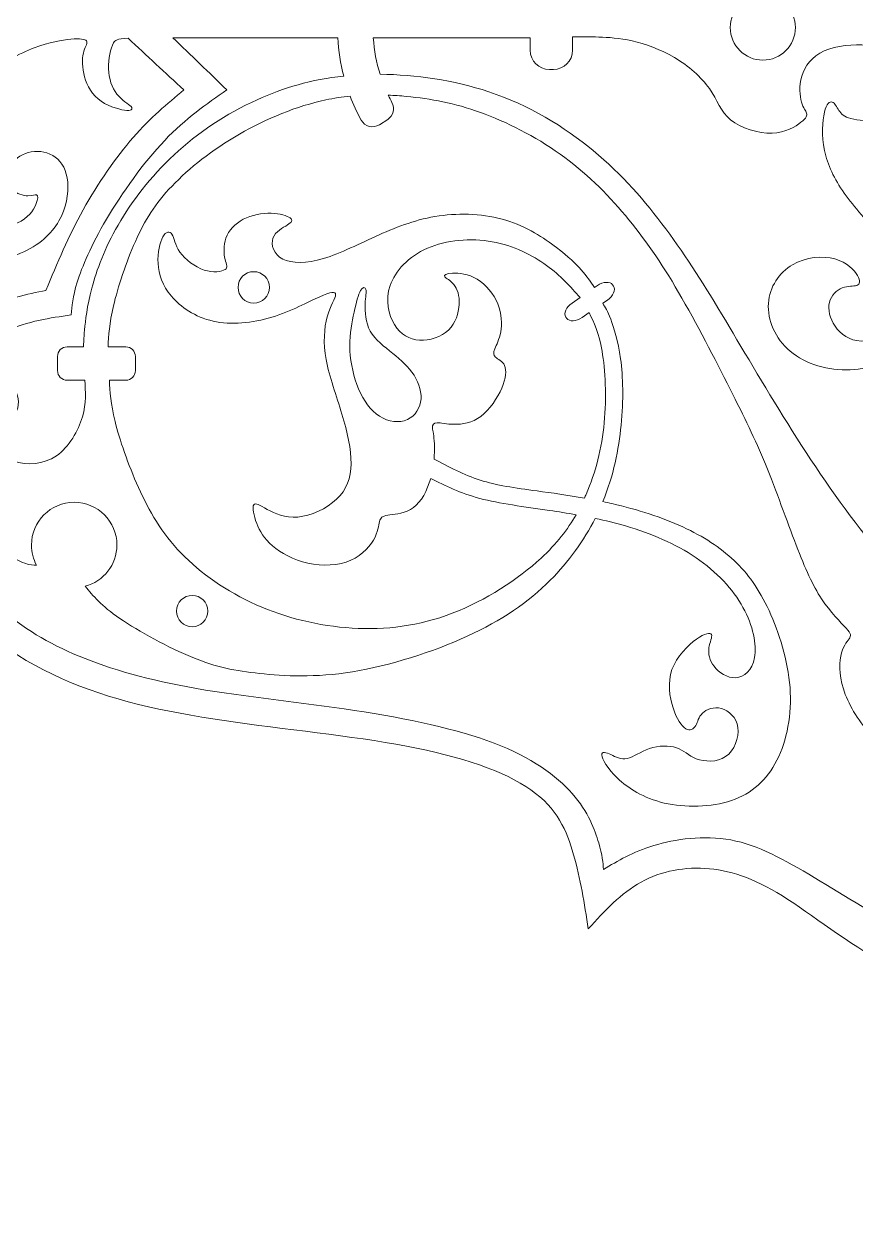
# Model space of a CAD drawing. Header units: millimetres. Extents: x -99 to 100, y 1 to 98.
# Drawn here: x -82.75 to -52.35, y 10.91 to 54.82 of the extents above; entities that cross this region are included whole.
import ezdxf

# ---------------------------------------------------------------- set-up
doc = ezdxf.new("R2010")
doc.units = ezdxf.units.MM
doc.header["$MEASUREMENT"] = 0
doc.layers.add('Layer 1', color=7, linetype='Continuous')

msp = doc.modelspace()

# ---------------------------------------------------------------- linework, layer by layer
at = {"layer": 'Layer 1', "lineweight": 20}
for centre in [(-74.358, 45.19), (-76.608, 33.354)]:
    msp.add_ellipse(centre, major_axis=(0, 0.574), ratio=1, dxfattribs=at)
for points, knots in [([(-54.562, 54.689), (-54.562, 55.346), (-55.095, 55.879), (-55.752, 55.879), (-55.752, 55.879), (-56.41, 55.879), (-56.942, 55.346), (-56.942, 54.689)], [0, 0, 0, 0, 0.333333, 0.333333, 0.333333, 0.333333, 1, 1, 1, 1]), ([(-54.562, 54.689), (-54.562, 54.032), (-55.095, 53.499), (-55.752, 53.499), (-55.752, 53.499), (-56.41, 53.499), (-56.942, 54.032), (-56.942, 54.689)], [0, 0, 0, 0, 0.333333, 0.333333, 0.333333, 0.333333, 1, 1, 1, 1]), ([(-78.95, 54.299), (-79.368, 54.277), (-79.429, 54.229), (-79.485, 54.127), (-79.485, 54.127), (-79.591, 53.933), (-79.678, 53.547), (-79.665, 53.186), (-79.665, 53.186), (-79.652, 52.825), (-79.539, 52.49), (-79.359, 52.259), (-79.359, 52.259), (-79.178, 52.027), (-78.931, 51.898), (-78.843, 51.8), (-78.843, 51.8), (-78.756, 51.702), (-78.828, 51.635), (-79.078, 51.668), (-79.078, 51.668), (-79.328, 51.702), (-79.756, 51.836), (-80.049, 52.083), (-80.049, 52.083), (-80.343, 52.331), (-80.503, 52.691), (-80.572, 53.016), (-80.572, 53.016), (-80.642, 53.341), (-80.621, 53.629), (-80.565, 53.828), (-80.565, 53.828), (-80.508, 54.026), (-80.415, 54.134), (-80.467, 54.201), (-80.467, 54.201), (-80.518, 54.268), (-80.714, 54.294), (-81.041, 54.266), (-81.041, 54.266), (-81.368, 54.237), (-81.827, 54.155), (-82.376, 53.949), (-82.376, 53.949), (-82.925, 53.743), (-83.564, 53.413), (-84.133, 52.861), (-84.133, 52.861), (-84.703, 52.31), (-85.202, 51.537), (-85.416, 50.782), (-85.416, 50.782), (-85.63, 50.027), (-85.558, 49.29), (-85.362, 48.734), (-85.362, 48.734), (-85.166, 48.177), (-84.847, 47.801), (-84.401, 47.608), (-84.401, 47.608), (-83.955, 47.414), (-83.383, 47.404), (-82.997, 47.554), (-82.997, 47.554), (-82.61, 47.703), (-82.409, 48.012), (-82.317, 48.224), (-82.317, 48.224), (-82.224, 48.435), (-82.239, 48.548), (-82.293, 48.574), (-82.293, 48.574), (-82.347, 48.6), (-82.44, 48.538), (-82.61, 48.538), (-82.61, 48.538), (-82.78, 48.538), (-83.028, 48.6), (-83.169, 48.796), (-83.169, 48.796), (-83.311, 48.991), (-83.347, 49.321), (-83.242, 49.584), (-83.242, 49.584), (-83.136, 49.847), (-82.889, 50.043), (-82.597, 50.122), (-82.597, 50.122), (-82.306, 50.202), (-81.971, 50.166), (-81.706, 50.012), (-81.706, 50.012), (-81.441, 49.857), (-81.245, 49.584), (-81.175, 49.19), (-81.175, 49.19), (-81.106, 48.796), (-81.162, 48.28), (-81.389, 47.798), (-81.389, 47.798), (-81.616, 47.317), (-82.013, 46.868), (-82.641, 46.549), (-82.641, 46.549), (-83.27, 46.229), (-84.131, 46.038), (-85.017, 45.997), (-85.017, 45.997), (-85.903, 45.956), (-86.815, 46.064), (-87.524, 46.301), (-87.524, 46.301), (-88.232, 46.538), (-88.738, 46.904), (-89.008, 47.149), (-89.008, 47.149), (-89.278, 47.394), (-89.315, 47.518), (-89.351, 47.641)], [0, 0, 0, 0, 0.032258, 0.032258, 0.032258, 0.032258, 0.064516, 0.064516, 0.064516, 0.064516, 0.096774, 0.096774, 0.096774, 0.096774, 0.129032, 0.129032, 0.129032, 0.129032, 0.16129, 0.16129, 0.16129, 0.16129, 0.193548, 0.193548, 0.193548, 0.193548, 0.225806, 0.225806, 0.225806, 0.225806, 0.258065, 0.258065, 0.258065, 0.258065, 0.290323, 0.290323, 0.290323, 0.290323, 0.322581, 0.322581, 0.322581, 0.322581, 0.354839, 0.354839, 0.354839, 0.354839, 0.387097, 0.387097, 0.387097, 0.387097, 0.419355, 0.419355, 0.419355, 0.419355, 0.451613, 0.451613, 0.451613, 0.451613, 0.483871, 0.483871, 0.483871, 0.483871, 0.516129, 0.516129, 0.516129, 0.516129, 0.548387, 0.548387, 0.548387, 0.548387, 0.580645, 0.580645, 0.580645, 0.580645, 0.612903, 0.612903, 0.612903, 0.612903, 0.645161, 0.645161, 0.645161, 0.645161, 0.677419, 0.677419, 0.677419, 0.677419, 0.709677, 0.709677, 0.709677, 0.709677, 0.741935, 0.741935, 0.741935, 0.741935, 0.774194, 0.774194, 0.774194, 0.774194, 0.806452, 0.806452, 0.806452, 0.806452, 0.83871, 0.83871, 0.83871, 0.83871, 0.870968, 0.870968, 0.870968, 0.870968, 0.903226, 0.903226, 0.903226, 0.903226, 0.935484, 0.935484, 0.935484, 0.935484, 1, 1, 1, 1]), ([(0.21, 11.534), (-0.278, 12.029), (-0.766, 12.523), (-1.906, 12.977), (-1.906, 12.977), (-3.047, 13.43), (-4.84, 13.843), (-7.056, 13.997), (-7.056, 13.997), (-9.272, 14.152), (-11.911, 14.049), (-14.941, 13.58), (-14.941, 13.58), (-17.971, 13.111), (-21.392, 12.276), (-24.897, 11.725), (-24.897, 11.725), (-28.401, 11.173), (-31.987, 10.905), (-34.806, 11.122), (-34.806, 11.122), (-37.625, 11.338), (-39.676, 12.039), (-40.974, 13.224), (-40.974, 13.224), (-42.273, 14.409), (-42.819, 16.079), (-43.025, 17.27), (-43.025, 17.27), (-43.232, 18.46), (-43.097, 19.171), (-42.963, 19.882), (-42.963, 19.882), (-44.077, 19.614), (-45.19, 19.346), (-46.545, 19.351), (-46.545, 19.351), (-47.9, 19.357), (-49.498, 19.635), (-50.956, 20.32), (-50.956, 20.32), (-52.414, 21.006), (-53.734, 22.098), (-54.836, 22.809), (-54.836, 22.809), (-55.939, 23.52), (-56.825, 23.85), (-57.707, 23.932), (-57.707, 23.932), (-58.588, 24.015), (-59.464, 23.85), (-60.201, 23.443), (-60.201, 23.443), (-60.938, 23.036), (-61.535, 22.387), (-62.133, 21.737), (-62.133, 21.737), (-62.277, 22.655), (-62.422, 23.572), (-62.669, 24.443), (-62.669, 24.443), (-62.916, 25.314), (-63.267, 26.138), (-64.231, 26.818), (-64.231, 26.818), (-65.194, 27.499), (-66.771, 28.034), (-68.781, 28.416), (-68.781, 28.416), (-70.791, 28.797), (-73.233, 29.024), (-75.439, 29.349), (-75.439, 29.349), (-77.644, 29.673), (-79.613, 30.096), (-81.385, 30.889), (-81.385, 30.889), (-83.158, 31.683), (-84.735, 32.847), (-85.812, 34.239), (-85.812, 34.239), (-86.889, 35.63), (-87.466, 37.248), (-87.59, 38.727), (-87.59, 38.727), (-87.713, 40.206), (-87.384, 41.546), (-86.719, 42.51), (-86.719, 42.51), (-86.054, 43.473), (-85.054, 44.061), (-84.204, 44.427), (-84.204, 44.427), (-83.354, 44.792), (-82.653, 44.937), (-81.952, 45.081), (-81.952, 45.081), (-81.54, 46.07), (-81.128, 47.06), (-80.592, 48.029), (-80.592, 48.029), (-80.056, 48.997), (-79.396, 49.946), (-78.762, 50.672), (-78.762, 50.672), (-78.129, 51.399), (-77.52, 51.904), (-76.912, 52.409), (-76.912, 52.409), (-77.592, 53.039), (-78.271, 53.669), (-78.95, 54.299)], [0, 0, 0, 0, 0.034483, 0.034483, 0.034483, 0.034483, 0.068966, 0.068966, 0.068966, 0.068966, 0.103448, 0.103448, 0.103448, 0.103448, 0.137931, 0.137931, 0.137931, 0.137931, 0.172414, 0.172414, 0.172414, 0.172414, 0.206897, 0.206897, 0.206897, 0.206897, 0.241379, 0.241379, 0.241379, 0.241379, 0.275862, 0.275862, 0.275862, 0.275862, 0.310345, 0.310345, 0.310345, 0.310345, 0.344828, 0.344828, 0.344828, 0.344828, 0.37931, 0.37931, 0.37931, 0.37931, 0.413793, 0.413793, 0.413793, 0.413793, 0.448276, 0.448276, 0.448276, 0.448276, 0.482759, 0.482759, 0.482759, 0.482759, 0.517241, 0.517241, 0.517241, 0.517241, 0.551724, 0.551724, 0.551724, 0.551724, 0.586207, 0.586207, 0.586207, 0.586207, 0.62069, 0.62069, 0.62069, 0.62069, 0.655172, 0.655172, 0.655172, 0.655172, 0.689655, 0.689655, 0.689655, 0.689655, 0.724138, 0.724138, 0.724138, 0.724138, 0.758621, 0.758621, 0.758621, 0.758621, 0.793103, 0.793103, 0.793103, 0.793103, 0.827586, 0.827586, 0.827586, 0.827586, 0.862069, 0.862069, 0.862069, 0.862069, 0.896552, 0.896552, 0.896552, 0.896552, 0.931034, 0.931034, 0.931034, 0.931034, 1, 1, 1, 1]), ([(-77.314, 54.32), (-76.655, 53.683), (-75.995, 53.046), (-75.336, 52.409), (-75.336, 52.409), (-76.088, 51.894), (-76.84, 51.378), (-77.613, 50.564), (-77.613, 50.564), (-78.386, 49.75), (-79.18, 48.637), (-79.741, 47.683), (-79.741, 47.683), (-80.303, 46.73), (-80.633, 45.936), (-80.808, 45.38), (-80.808, 45.38), (-80.983, 44.823), (-81.004, 44.504), (-81.025, 44.184), (-81.025, 44.184), (-81.808, 44.071), (-82.591, 43.958), (-83.441, 43.592), (-83.441, 43.592), (-84.292, 43.226), (-85.209, 42.608), (-85.781, 41.881), (-85.781, 41.881), (-86.353, 41.154), (-86.58, 40.32), (-86.6, 39.377), (-86.6, 39.377), (-86.621, 38.434), (-86.435, 37.382), (-85.915, 36.346), (-85.915, 36.346), (-85.395, 35.311), (-84.539, 34.29), (-83.663, 33.507), (-83.663, 33.507), (-82.787, 32.724), (-81.89, 32.178), (-80.741, 31.704), (-80.741, 31.704), (-79.592, 31.229), (-78.19, 30.827), (-76.449, 30.523), (-76.449, 30.523), (-74.707, 30.219), (-72.625, 30.013), (-70.682, 29.72), (-70.682, 29.72), (-68.74, 29.426), (-66.936, 29.044), (-65.576, 28.524), (-65.576, 28.524), (-64.215, 28.004), (-63.298, 27.344), (-62.716, 26.679), (-62.716, 26.679), (-62.133, 26.015), (-61.886, 25.344), (-61.752, 24.881), (-61.752, 24.881), (-61.618, 24.417), (-61.597, 24.159), (-61.577, 23.902), (-61.577, 23.902), (-61.051, 24.221), (-60.525, 24.541), (-59.742, 24.778), (-59.742, 24.778), (-58.959, 25.015), (-57.918, 25.169), (-56.923, 24.984), (-56.923, 24.984), (-55.929, 24.798), (-54.981, 24.273), (-53.873, 23.608), (-53.873, 23.608), (-52.765, 22.943), (-51.497, 22.139), (-50.327, 21.578), (-50.327, 21.578), (-49.158, 21.016), (-48.086, 20.696), (-47.055, 20.583), (-47.055, 20.583), (-46.025, 20.47), (-45.035, 20.562), (-44.159, 20.774), (-44.159, 20.774), (-43.283, 20.985), (-42.52, 21.315), (-41.758, 21.645), (-41.758, 21.645), (-41.84, 20.614), (-41.923, 19.583), (-41.856, 18.527), (-41.856, 18.527), (-41.789, 17.471), (-41.572, 16.388), (-41.057, 15.487), (-41.057, 15.487), (-40.542, 14.585), (-39.727, 13.863), (-38.655, 13.317), (-38.655, 13.317), (-37.584, 12.771), (-36.254, 12.4), (-34.404, 12.276), (-34.404, 12.276), (-32.554, 12.152), (-30.184, 12.276), (-27.7, 12.56), (-27.7, 12.56), (-25.216, 12.843), (-22.619, 13.286), (-20.192, 13.734), (-20.192, 13.734), (-17.765, 14.183), (-15.507, 14.636), (-13.384, 14.909), (-13.384, 14.909), (-11.261, 15.182), (-9.272, 15.275), (-7.433, 15.167), (-7.433, 15.167), (-5.593, 15.059), (-3.903, 14.75), (-2.654, 14.379), (-2.654, 14.379), (-1.405, 14.008), (-0.597, 13.575), (0.21, 13.142)], [0, 0, 0, 0, 0.028571, 0.028571, 0.028571, 0.028571, 0.057143, 0.057143, 0.057143, 0.057143, 0.085714, 0.085714, 0.085714, 0.085714, 0.114286, 0.114286, 0.114286, 0.114286, 0.142857, 0.142857, 0.142857, 0.142857, 0.171429, 0.171429, 0.171429, 0.171429, 0.2, 0.2, 0.2, 0.2, 0.228571, 0.228571, 0.228571, 0.228571, 0.257143, 0.257143, 0.257143, 0.257143, 0.285714, 0.285714, 0.285714, 0.285714, 0.314286, 0.314286, 0.314286, 0.314286, 0.342857, 0.342857, 0.342857, 0.342857, 0.371429, 0.371429, 0.371429, 0.371429, 0.4, 0.4, 0.4, 0.4, 0.428571, 0.428571, 0.428571, 0.428571, 0.457143, 0.457143, 0.457143, 0.457143, 0.485714, 0.485714, 0.485714, 0.485714, 0.514286, 0.514286, 0.514286, 0.514286, 0.542857, 0.542857, 0.542857, 0.542857, 0.571429, 0.571429, 0.571429, 0.571429, 0.6, 0.6, 0.6, 0.6, 0.628571, 0.628571, 0.628571, 0.628571, 0.657143, 0.657143, 0.657143, 0.657143, 0.685714, 0.685714, 0.685714, 0.685714, 0.714286, 0.714286, 0.714286, 0.714286, 0.742857, 0.742857, 0.742857, 0.742857, 0.771429, 0.771429, 0.771429, 0.771429, 0.8, 0.8, 0.8, 0.8, 0.828571, 0.828571, 0.828571, 0.828571, 0.857143, 0.857143, 0.857143, 0.857143, 0.885714, 0.885714, 0.885714, 0.885714, 0.914286, 0.914286, 0.914286, 0.914286, 0.942857, 0.942857, 0.942857, 0.942857, 1, 1, 1, 1]), ([(-71.286, 54.32), (-73.508, 54.32), (-75.423, 54.32), (-76.714, 54.32), (-76.714, 54.32), (-76.931, 54.32), (-77.131, 54.32), (-77.314, 54.32)], [0, 0, 0, 0, 0.333333, 0.333333, 0.333333, 0.333333, 1, 1, 1, 1]), ([(-64.254, 54.32), (-64.254, 54.32), (-64.254, 53.859), (-64.254, 53.859), (-64.254, 53.859), (-64.254, 53.472), (-63.939, 53.157), (-63.553, 53.157), (-63.553, 53.157), (-63.553, 53.157), (-63.409, 53.157), (-63.409, 53.157), (-63.409, 53.157), (-63.023, 53.157), (-62.708, 53.472), (-62.708, 53.859), (-62.708, 53.859), (-62.708, 53.859), (-62.708, 54.351), (-62.708, 54.351)], [0, 0, 0, 0, 0.166667, 0.166667, 0.166667, 0.166667, 0.333333, 0.333333, 0.333333, 0.333333, 0.5, 0.5, 0.5, 0.5, 0.666667, 0.666667, 0.666667, 0.666667, 1, 1, 1, 1]), ([(-62.708, 54.351), (-62.402, 54.354), (-62.095, 54.356), (-61.746, 54.345), (-61.746, 54.345), (-61.397, 54.333), (-61.005, 54.307), (-60.531, 54.199), (-60.531, 54.199), (-60.057, 54.091), (-59.501, 53.9), (-58.985, 53.596), (-58.985, 53.596), (-58.47, 53.292), (-57.996, 52.875), (-57.705, 52.458), (-57.705, 52.458), (-57.414, 52.04), (-57.305, 51.623), (-56.932, 51.316), (-56.932, 51.316), (-56.558, 51.01), (-55.919, 50.814), (-55.419, 50.829), (-55.419, 50.829), (-54.92, 50.845), (-54.559, 51.071), (-54.36, 51.228), (-54.36, 51.228), (-54.162, 51.386), (-54.126, 51.473), (-54.154, 51.561), (-54.154, 51.561), (-54.183, 51.648), (-54.275, 51.736), (-54.34, 51.963), (-54.34, 51.963), (-54.404, 52.189), (-54.44, 52.555), (-54.33, 52.916), (-54.33, 52.916), (-54.219, 53.277), (-53.961, 53.632), (-53.513, 53.836), (-53.513, 53.836), (-53.064, 54.04), (-52.425, 54.091), (-51.951, 54.04), (-51.951, 54.04), (-51.477, 53.988), (-51.168, 53.833), (-50.975, 53.516), (-50.975, 53.516), (-50.782, 53.2), (-50.704, 52.72), (-50.807, 52.308), (-50.807, 52.308), (-50.91, 51.896), (-51.194, 51.55), (-51.536, 51.398), (-51.536, 51.398), (-51.879, 51.246), (-52.281, 51.288), (-52.534, 51.36), (-52.534, 51.36), (-52.786, 51.432), (-52.889, 51.535), (-52.974, 51.661), (-52.974, 51.661), (-53.059, 51.788), (-53.126, 51.937), (-53.219, 51.968), (-53.219, 51.968), (-53.312, 51.999), (-53.43, 51.911), (-53.505, 51.594), (-53.505, 51.594), (-53.58, 51.277), (-53.611, 50.731), (-53.502, 50.2), (-53.502, 50.2), (-53.394, 49.67), (-53.147, 49.154), (-52.778, 48.636), (-52.778, 48.636), (-52.41, 48.119), (-51.92, 47.598), (-51.506, 47.029), (-51.506, 47.029), (-51.091, 46.459), (-50.751, 45.841), (-50.619, 45.271), (-50.619, 45.271), (-50.488, 44.702), (-50.565, 44.181), (-50.874, 43.81), (-50.874, 43.81), (-51.183, 43.439), (-51.725, 43.218), (-52.157, 43.228), (-52.157, 43.228), (-52.59, 43.238), (-52.915, 43.481), (-53.113, 43.767), (-53.113, 43.767), (-53.312, 44.053), (-53.384, 44.382), (-53.32, 44.643), (-53.32, 44.643), (-53.255, 44.903), (-53.054, 45.094), (-52.85, 45.173), (-52.85, 45.173), (-52.647, 45.253), (-52.441, 45.222), (-52.322, 45.264), (-52.322, 45.264), (-52.204, 45.305), (-52.173, 45.418), (-52.291, 45.619), (-52.291, 45.619), (-52.41, 45.82), (-52.678, 46.109), (-53.121, 46.23), (-53.121, 46.23), (-53.564, 46.351), (-54.183, 46.305), (-54.67, 46.019), (-54.67, 46.019), (-55.156, 45.733), (-55.512, 45.207), (-55.551, 44.604), (-55.551, 44.604), (-55.589, 44.001), (-55.311, 43.321), (-54.752, 42.855), (-54.752, 42.855), (-54.193, 42.388), (-53.353, 42.136), (-52.562, 42.172), (-52.562, 42.172), (-51.771, 42.208), (-51.029, 42.532), (-50.521, 43.025), (-50.521, 43.025), (-50.014, 43.517), (-49.741, 44.176), (-49.697, 45.003), (-49.697, 45.003), (-49.653, 45.83), (-49.838, 46.825), (-49.962, 47.802), (-49.962, 47.802), (-50.086, 48.778), (-50.148, 49.737), (-50.091, 50.54), (-50.091, 50.54), (-50.034, 51.344), (-49.859, 51.994), (-49.637, 52.494), (-49.637, 52.494), (-49.416, 52.993), (-49.148, 53.344), (-48.849, 53.599), (-48.849, 53.599), (-48.55, 53.854), (-48.22, 54.014), (-47.891, 54.125), (-47.891, 54.125), (-47.561, 54.235), (-47.231, 54.297), (-46.958, 54.34), (-46.958, 54.34), (-46.685, 54.383), (-46.468, 54.407), (-46.196, 54.417), (-46.196, 54.417), (-45.924, 54.427), (-45.597, 54.424), (-45.27, 54.42)], [0, 0, 0, 0, 0.021739, 0.021739, 0.021739, 0.021739, 0.043478, 0.043478, 0.043478, 0.043478, 0.065217, 0.065217, 0.065217, 0.065217, 0.086957, 0.086957, 0.086957, 0.086957, 0.108696, 0.108696, 0.108696, 0.108696, 0.130435, 0.130435, 0.130435, 0.130435, 0.152174, 0.152174, 0.152174, 0.152174, 0.173913, 0.173913, 0.173913, 0.173913, 0.195652, 0.195652, 0.195652, 0.195652, 0.217391, 0.217391, 0.217391, 0.217391, 0.23913, 0.23913, 0.23913, 0.23913, 0.26087, 0.26087, 0.26087, 0.26087, 0.282609, 0.282609, 0.282609, 0.282609, 0.304348, 0.304348, 0.304348, 0.304348, 0.326087, 0.326087, 0.326087, 0.326087, 0.347826, 0.347826, 0.347826, 0.347826, 0.369565, 0.369565, 0.369565, 0.369565, 0.391304, 0.391304, 0.391304, 0.391304, 0.413043, 0.413043, 0.413043, 0.413043, 0.434783, 0.434783, 0.434783, 0.434783, 0.456522, 0.456522, 0.456522, 0.456522, 0.478261, 0.478261, 0.478261, 0.478261, 0.5, 0.5, 0.5, 0.5, 0.521739, 0.521739, 0.521739, 0.521739, 0.543478, 0.543478, 0.543478, 0.543478, 0.565217, 0.565217, 0.565217, 0.565217, 0.586957, 0.586957, 0.586957, 0.586957, 0.608696, 0.608696, 0.608696, 0.608696, 0.630435, 0.630435, 0.630435, 0.630435, 0.652174, 0.652174, 0.652174, 0.652174, 0.673913, 0.673913, 0.673913, 0.673913, 0.695652, 0.695652, 0.695652, 0.695652, 0.717391, 0.717391, 0.717391, 0.717391, 0.73913, 0.73913, 0.73913, 0.73913, 0.76087, 0.76087, 0.76087, 0.76087, 0.782609, 0.782609, 0.782609, 0.782609, 0.804348, 0.804348, 0.804348, 0.804348, 0.826087, 0.826087, 0.826087, 0.826087, 0.847826, 0.847826, 0.847826, 0.847826, 0.869565, 0.869565, 0.869565, 0.869565, 0.891304, 0.891304, 0.891304, 0.891304, 0.913043, 0.913043, 0.913043, 0.913043, 0.934783, 0.934783, 0.934783, 0.934783, 0.956522, 0.956522, 0.956522, 0.956522, 1, 1, 1, 1]), ([(-71.071, 52.919), (-72.246, 52.793), (-73.276, 52.487), (-74.234, 52.053), (-74.234, 52.053), (-75.37, 51.537), (-76.406, 50.842), (-77.269, 50.038), (-77.269, 50.038), (-78.132, 49.234), (-78.823, 48.322), (-79.315, 47.469), (-79.315, 47.469), (-79.807, 46.616), (-80.101, 45.823), (-80.276, 45.16), (-80.276, 45.16), (-80.451, 44.498), (-80.508, 43.967), (-80.539, 43.632), (-80.539, 43.632), (-80.57, 43.296), (-80.575, 43.156), (-80.58, 43.016)], [0, 0, 0, 0, 0.142857, 0.142857, 0.142857, 0.142857, 0.285714, 0.285714, 0.285714, 0.285714, 0.428571, 0.428571, 0.428571, 0.428571, 0.571429, 0.571429, 0.571429, 0.571429, 0.714286, 0.714286, 0.714286, 0.714286, 1, 1, 1, 1]), ([(-26.291, 32.876), (-27.047, 32.124), (-27.803, 31.373), (-28.748, 30.708), (-28.748, 30.708), (-29.692, 30.044), (-30.826, 29.466), (-32.019, 29.067), (-32.019, 29.067), (-33.212, 28.668), (-34.464, 28.446), (-35.995, 28.433), (-35.995, 28.433), (-37.525, 28.42), (-39.334, 28.616), (-40.888, 28.931), (-40.888, 28.931), (-42.441, 29.245), (-43.74, 29.678), (-45.021, 30.332), (-45.021, 30.332), (-46.301, 30.987), (-47.564, 31.863), (-48.697, 32.79), (-48.697, 32.79), (-49.831, 33.718), (-50.836, 34.697), (-51.825, 35.9), (-51.825, 35.9), (-52.815, 37.103), (-53.789, 38.531), (-54.68, 39.943), (-54.68, 39.943), (-55.572, 41.355), (-56.381, 42.751), (-57.123, 43.988), (-57.123, 43.988), (-57.865, 45.225), (-58.54, 46.302), (-59.297, 47.325), (-59.297, 47.325), (-60.055, 48.348), (-60.895, 49.316), (-61.954, 50.192), (-61.954, 50.192), (-63.013, 51.068), (-64.291, 51.852), (-65.772, 52.344), (-65.772, 52.344), (-67.036, 52.763), (-68.447, 52.972), (-69.742, 52.982)], [0, 0, 0, 0, 0.071429, 0.071429, 0.071429, 0.071429, 0.142857, 0.142857, 0.142857, 0.142857, 0.214286, 0.214286, 0.214286, 0.214286, 0.285714, 0.285714, 0.285714, 0.285714, 0.357143, 0.357143, 0.357143, 0.357143, 0.428571, 0.428571, 0.428571, 0.428571, 0.5, 0.5, 0.5, 0.5, 0.571429, 0.571429, 0.571429, 0.571429, 0.642857, 0.642857, 0.642857, 0.642857, 0.714286, 0.714286, 0.714286, 0.714286, 0.785714, 0.785714, 0.785714, 0.785714, 0.857143, 0.857143, 0.857143, 0.857143, 1, 1, 1, 1]), ([(-79.683, 43.016), (-79.663, 43.434), (-79.642, 43.853), (-79.482, 44.521), (-79.482, 44.521), (-79.323, 45.189), (-79.024, 46.106), (-78.683, 46.871), (-78.683, 46.871), (-78.343, 47.636), (-77.962, 48.25), (-77.344, 48.896), (-77.344, 48.896), (-76.725, 49.543), (-75.87, 50.223), (-74.883, 50.793), (-74.883, 50.793), (-73.896, 51.362), (-72.778, 51.821), (-71.729, 52.045), (-71.729, 52.045), (-71.426, 52.11), (-71.129, 52.155), (-70.837, 52.184)], [0, 0, 0, 0, 0.142857, 0.142857, 0.142857, 0.142857, 0.285714, 0.285714, 0.285714, 0.285714, 0.428571, 0.428571, 0.428571, 0.428571, 0.571429, 0.571429, 0.571429, 0.571429, 0.714286, 0.714286, 0.714286, 0.714286, 1, 1, 1, 1]), ([(-69.443, 52.219), (-69.4, 52.128), (-69.354, 52.039), (-69.306, 51.95), (-69.306, 51.95), (-69.189, 51.735), (-69.257, 51.467), (-69.464, 51.334), (-69.464, 51.334), (-69.464, 51.334), (-69.768, 51.138), (-69.768, 51.138), (-69.768, 51.138), (-69.882, 51.065), (-70.006, 51.045), (-70.136, 51.078), (-70.136, 51.078), (-70.267, 51.111), (-70.367, 51.188), (-70.431, 51.306), (-70.431, 51.306), (-70.586, 51.588), (-70.722, 51.881), (-70.837, 52.185)], [0, 0, 0, 0, 0.142857, 0.142857, 0.142857, 0.142857, 0.285714, 0.285714, 0.285714, 0.285714, 0.428571, 0.428571, 0.428571, 0.428571, 0.571429, 0.571429, 0.571429, 0.571429, 0.714286, 0.714286, 0.714286, 0.714286, 1, 1, 1, 1]), ([(-69.443, 52.219), (-69.221, 52.21), (-69.002, 52.194), (-68.787, 52.174), (-68.787, 52.174), (-67.872, 52.089), (-67.022, 51.929), (-66.074, 51.586), (-66.074, 51.586), (-65.126, 51.244), (-64.079, 50.718), (-63.165, 50.066), (-63.165, 50.066), (-62.25, 49.414), (-61.467, 48.636), (-60.774, 47.812), (-60.774, 47.812), (-60.081, 46.987), (-59.478, 46.116), (-58.831, 45.006), (-58.831, 45.006), (-58.184, 43.895), (-57.494, 42.545), (-56.96, 41.489), (-56.96, 41.489), (-56.427, 40.432), (-56.051, 39.67), (-55.662, 38.722), (-55.662, 38.722), (-55.273, 37.773), (-54.871, 36.64), (-54.536, 35.769), (-54.536, 35.769), (-54.201, 34.898), (-53.933, 34.29), (-53.608, 33.8), (-53.608, 33.8), (-53.284, 33.311), (-52.902, 32.94), (-52.712, 32.726), (-52.712, 32.726), (-52.521, 32.512), (-52.521, 32.455), (-52.601, 32.339), (-52.601, 32.339), (-52.681, 32.223), (-52.84, 32.048), (-52.907, 31.705), (-52.907, 31.705), (-52.974, 31.363), (-52.949, 30.853), (-52.74, 30.304), (-52.74, 30.304), (-52.531, 29.755), (-52.14, 29.168), (-51.696, 28.712), (-51.696, 28.712), (-51.253, 28.255), (-50.758, 27.931), (-50.331, 27.712), (-50.331, 27.712), (-49.903, 27.493), (-49.542, 27.379), (-49.336, 27.338), (-49.336, 27.338), (-49.13, 27.297), (-49.079, 27.328), (-49.056, 27.446), (-49.056, 27.446), (-49.032, 27.565), (-49.037, 27.771), (-48.95, 27.987), (-48.95, 27.987), (-48.862, 28.204), (-48.682, 28.431), (-48.388, 28.539), (-48.388, 28.539), (-48.094, 28.647), (-47.687, 28.637), (-47.365, 28.518), (-47.365, 28.518), (-47.043, 28.4), (-46.806, 28.173), (-46.626, 27.797), (-46.626, 27.797), (-46.445, 27.421), (-46.322, 26.895), (-46.438, 26.462), (-46.438, 26.462), (-46.554, 26.029), (-46.909, 25.689), (-47.26, 25.576), (-47.26, 25.576), (-47.61, 25.462), (-47.955, 25.576), (-48.231, 25.738), (-48.231, 25.738), (-48.507, 25.9), (-48.713, 26.112), (-48.862, 26.181), (-48.862, 26.181), (-49.012, 26.251), (-49.104, 26.179), (-49.11, 25.939), (-49.11, 25.939), (-49.115, 25.699), (-49.032, 25.292), (-48.759, 24.849), (-48.759, 24.849), (-48.486, 24.406), (-48.022, 23.927), (-47.345, 23.564), (-47.345, 23.564), (-46.667, 23.2), (-45.775, 22.953), (-44.985, 22.85), (-44.985, 22.85), (-44.194, 22.747), (-43.503, 22.788), (-42.941, 22.904), (-42.941, 22.904), (-42.38, 23.02), (-41.948, 23.212), (-41.515, 23.403)], [0, 0, 0, 0, 0.03125, 0.03125, 0.03125, 0.03125, 0.0625, 0.0625, 0.0625, 0.0625, 0.09375, 0.09375, 0.09375, 0.09375, 0.125, 0.125, 0.125, 0.125, 0.15625, 0.15625, 0.15625, 0.15625, 0.1875, 0.1875, 0.1875, 0.1875, 0.21875, 0.21875, 0.21875, 0.21875, 0.25, 0.25, 0.25, 0.25, 0.28125, 0.28125, 0.28125, 0.28125, 0.3125, 0.3125, 0.3125, 0.3125, 0.34375, 0.34375, 0.34375, 0.34375, 0.375, 0.375, 0.375, 0.375, 0.40625, 0.40625, 0.40625, 0.40625, 0.4375, 0.4375, 0.4375, 0.4375, 0.46875, 0.46875, 0.46875, 0.46875, 0.5, 0.5, 0.5, 0.5, 0.53125, 0.53125, 0.53125, 0.53125, 0.5625, 0.5625, 0.5625, 0.5625, 0.59375, 0.59375, 0.59375, 0.59375, 0.625, 0.625, 0.625, 0.625, 0.65625, 0.65625, 0.65625, 0.65625, 0.6875, 0.6875, 0.6875, 0.6875, 0.71875, 0.71875, 0.71875, 0.71875, 0.75, 0.75, 0.75, 0.75, 0.78125, 0.78125, 0.78125, 0.78125, 0.8125, 0.8125, 0.8125, 0.8125, 0.84375, 0.84375, 0.84375, 0.84375, 0.875, 0.875, 0.875, 0.875, 0.90625, 0.90625, 0.90625, 0.90625, 0.9375, 0.9375, 0.9375, 0.9375, 1, 1, 1, 1]), ([(-67.892, 38.206), (-68.016, 37.758), (-68.238, 37.351), (-68.524, 37.137), (-68.524, 37.137), (-68.81, 36.923), (-69.16, 36.902), (-69.384, 36.872), (-69.384, 36.872), (-69.608, 36.841), (-69.706, 36.799), (-69.75, 36.676), (-69.75, 36.676), (-69.794, 36.552), (-69.784, 36.346), (-69.925, 36.06), (-69.925, 36.06), (-70.067, 35.774), (-70.361, 35.408), (-70.807, 35.212), (-70.807, 35.212), (-71.252, 35.017), (-71.85, 34.991), (-72.378, 35.107), (-72.378, 35.107), (-72.906, 35.223), (-73.365, 35.48), (-73.674, 35.743), (-73.674, 35.743), (-73.983, 36.006), (-74.143, 36.274), (-74.251, 36.56), (-74.251, 36.56), (-74.36, 36.846), (-74.416, 37.15), (-74.36, 37.243), (-74.36, 37.243), (-74.303, 37.335), (-74.133, 37.217), (-73.862, 37.07), (-73.862, 37.07), (-73.592, 36.923), (-73.221, 36.748), (-72.747, 36.792), (-72.747, 36.792), (-72.273, 36.836), (-71.695, 37.098), (-71.33, 37.444), (-71.33, 37.444), (-70.964, 37.789), (-70.809, 38.217), (-70.801, 38.742), (-70.801, 38.742), (-70.794, 39.268), (-70.933, 39.891), (-71.134, 40.556), (-71.134, 40.556), (-71.335, 41.221), (-71.598, 41.927), (-71.711, 42.548), (-71.711, 42.548), (-71.824, 43.169), (-71.788, 43.705), (-71.675, 44.112), (-71.675, 44.112), (-71.562, 44.519), (-71.371, 44.797), (-71.366, 44.926), (-71.366, 44.926), (-71.36, 45.055), (-71.541, 45.034), (-71.948, 44.849), (-71.948, 44.849), (-72.355, 44.663), (-72.989, 44.313), (-73.697, 44.099), (-73.697, 44.099), (-74.406, 43.885), (-75.189, 43.808), (-75.846, 43.955), (-75.846, 43.955), (-76.503, 44.102), (-77.034, 44.473), (-77.366, 44.864), (-77.366, 44.864), (-77.699, 45.256), (-77.833, 45.668), (-77.856, 46.065), (-77.856, 46.065), (-77.879, 46.462), (-77.792, 46.843), (-77.678, 47.041), (-77.678, 47.041), (-77.565, 47.24), (-77.426, 47.255), (-77.346, 47.132), (-77.346, 47.132), (-77.266, 47.008), (-77.245, 46.745), (-77.055, 46.477), (-77.055, 46.477), (-76.864, 46.209), (-76.503, 45.936), (-76.168, 45.825), (-76.168, 45.825), (-75.833, 45.714), (-75.524, 45.766), (-75.406, 45.841), (-75.406, 45.841), (-75.287, 45.915), (-75.359, 46.013), (-75.406, 46.214), (-75.406, 46.214), (-75.452, 46.415), (-75.473, 46.719), (-75.372, 46.995), (-75.372, 46.995), (-75.272, 47.271), (-75.05, 47.518), (-74.744, 47.678), (-74.744, 47.678), (-74.437, 47.838), (-74.045, 47.91), (-73.721, 47.902), (-73.721, 47.902), (-73.396, 47.894), (-73.138, 47.807), (-73.03, 47.727), (-73.03, 47.727), (-72.922, 47.647), (-72.963, 47.575), (-73.125, 47.472), (-73.125, 47.472), (-73.288, 47.369), (-73.571, 47.235), (-73.656, 46.992), (-73.656, 46.992), (-73.741, 46.75), (-73.628, 46.4), (-73.301, 46.227), (-73.301, 46.227), (-72.973, 46.055), (-72.432, 46.06), (-71.809, 46.245), (-71.809, 46.245), (-71.185, 46.431), (-70.479, 46.797), (-69.779, 47.111), (-69.779, 47.111), (-69.078, 47.425), (-68.382, 47.688), (-67.588, 47.802), (-67.588, 47.802), (-66.795, 47.915), (-65.903, 47.879), (-65.141, 47.647), (-65.141, 47.647), (-64.378, 47.415), (-63.744, 46.987), (-63.297, 46.648), (-63.297, 46.648), (-62.849, 46.308), (-62.588, 46.057), (-62.387, 45.827), (-62.387, 45.827), (-62.186, 45.598), (-62.044, 45.39), (-61.904, 45.182)], [0, 0, 0, 0, 0.023256, 0.023256, 0.023256, 0.023256, 0.046512, 0.046512, 0.046512, 0.046512, 0.069767, 0.069767, 0.069767, 0.069767, 0.093023, 0.093023, 0.093023, 0.093023, 0.116279, 0.116279, 0.116279, 0.116279, 0.139535, 0.139535, 0.139535, 0.139535, 0.162791, 0.162791, 0.162791, 0.162791, 0.186047, 0.186047, 0.186047, 0.186047, 0.209302, 0.209302, 0.209302, 0.209302, 0.232558, 0.232558, 0.232558, 0.232558, 0.255814, 0.255814, 0.255814, 0.255814, 0.27907, 0.27907, 0.27907, 0.27907, 0.302326, 0.302326, 0.302326, 0.302326, 0.325581, 0.325581, 0.325581, 0.325581, 0.348837, 0.348837, 0.348837, 0.348837, 0.372093, 0.372093, 0.372093, 0.372093, 0.395349, 0.395349, 0.395349, 0.395349, 0.418605, 0.418605, 0.418605, 0.418605, 0.44186, 0.44186, 0.44186, 0.44186, 0.465116, 0.465116, 0.465116, 0.465116, 0.488372, 0.488372, 0.488372, 0.488372, 0.511628, 0.511628, 0.511628, 0.511628, 0.534884, 0.534884, 0.534884, 0.534884, 0.55814, 0.55814, 0.55814, 0.55814, 0.581395, 0.581395, 0.581395, 0.581395, 0.604651, 0.604651, 0.604651, 0.604651, 0.627907, 0.627907, 0.627907, 0.627907, 0.651163, 0.651163, 0.651163, 0.651163, 0.674419, 0.674419, 0.674419, 0.674419, 0.697674, 0.697674, 0.697674, 0.697674, 0.72093, 0.72093, 0.72093, 0.72093, 0.744186, 0.744186, 0.744186, 0.744186, 0.767442, 0.767442, 0.767442, 0.767442, 0.790698, 0.790698, 0.790698, 0.790698, 0.813953, 0.813953, 0.813953, 0.813953, 0.837209, 0.837209, 0.837209, 0.837209, 0.860465, 0.860465, 0.860465, 0.860465, 0.883721, 0.883721, 0.883721, 0.883721, 0.906977, 0.906977, 0.906977, 0.906977, 0.930233, 0.930233, 0.930233, 0.930233, 0.953488, 0.953488, 0.953488, 0.953488, 1, 1, 1, 1]), ([(-62.432, 44.818), (-62.787, 45.218), (-63.142, 45.618), (-63.659, 45.993), (-63.659, 45.993), (-64.177, 46.369), (-64.857, 46.719), (-65.643, 46.858), (-65.643, 46.858), (-66.429, 46.998), (-67.321, 46.925), (-68.011, 46.624), (-68.011, 46.624), (-68.701, 46.323), (-69.191, 45.792), (-69.374, 45.258), (-69.374, 45.258), (-69.557, 44.725), (-69.433, 44.189), (-69.212, 43.828), (-69.212, 43.828), (-68.99, 43.468), (-68.671, 43.282), (-68.3, 43.259), (-68.3, 43.259), (-67.929, 43.236), (-67.506, 43.375), (-67.241, 43.63), (-67.241, 43.63), (-66.975, 43.885), (-66.867, 44.256), (-66.852, 44.568), (-66.852, 44.568), (-66.836, 44.88), (-66.913, 45.132), (-67.04, 45.292), (-67.04, 45.292), (-67.166, 45.452), (-67.341, 45.519), (-67.38, 45.581), (-67.38, 45.581), (-67.418, 45.642), (-67.32, 45.699), (-67.094, 45.709), (-67.094, 45.709), (-66.867, 45.72), (-66.511, 45.683), (-66.192, 45.49), (-66.192, 45.49), (-65.872, 45.297), (-65.589, 44.947), (-65.442, 44.583), (-65.442, 44.583), (-65.295, 44.22), (-65.285, 43.844), (-65.334, 43.56), (-65.334, 43.56), (-65.383, 43.277), (-65.491, 43.086), (-65.548, 42.945), (-65.548, 42.945), (-65.604, 42.803), (-65.61, 42.71), (-65.525, 42.635), (-65.525, 42.635), (-65.44, 42.561), (-65.264, 42.504), (-65.19, 42.331), (-65.19, 42.331), (-65.115, 42.159), (-65.141, 41.87), (-65.295, 41.51), (-65.295, 41.51), (-65.45, 41.149), (-65.733, 40.716), (-66.055, 40.474), (-66.055, 40.474), (-66.377, 40.232), (-66.738, 40.18), (-67.027, 40.183), (-67.027, 40.183), (-67.315, 40.185), (-67.532, 40.242), (-67.66, 40.237), (-67.66, 40.237), (-67.789, 40.232), (-67.831, 40.164), (-67.825, 40.054), (-67.825, 40.054), (-67.82, 39.943), (-67.769, 39.788), (-67.756, 39.466), (-67.756, 39.466), (-67.75, 39.313), (-67.753, 39.121), (-67.77, 38.914)], [0, 0, 0, 0, 0.04, 0.04, 0.04, 0.04, 0.08, 0.08, 0.08, 0.08, 0.12, 0.12, 0.12, 0.12, 0.16, 0.16, 0.16, 0.16, 0.2, 0.2, 0.2, 0.2, 0.24, 0.24, 0.24, 0.24, 0.28, 0.28, 0.28, 0.28, 0.32, 0.32, 0.32, 0.32, 0.36, 0.36, 0.36, 0.36, 0.4, 0.4, 0.4, 0.4, 0.44, 0.44, 0.44, 0.44, 0.48, 0.48, 0.48, 0.48, 0.52, 0.52, 0.52, 0.52, 0.56, 0.56, 0.56, 0.56, 0.6, 0.6, 0.6, 0.6, 0.64, 0.64, 0.64, 0.64, 0.68, 0.68, 0.68, 0.68, 0.72, 0.72, 0.72, 0.72, 0.76, 0.76, 0.76, 0.76, 0.8, 0.8, 0.8, 0.8, 0.84, 0.84, 0.84, 0.84, 0.88, 0.88, 0.88, 0.88, 0.92, 0.92, 0.92, 0.92, 1, 1, 1, 1]), ([(-61.904, 45.182), (-61.904, 45.182), (-61.8, 45.254), (-61.8, 45.254), (-61.8, 45.254), (-61.584, 45.402), (-61.334, 45.416), (-61.243, 45.284), (-61.243, 45.284), (-61.243, 45.284), (-61.209, 45.234), (-61.209, 45.234), (-61.209, 45.234), (-61.118, 45.102), (-61.22, 44.874), (-61.435, 44.725), (-61.435, 44.725), (-61.435, 44.725), (-61.604, 44.609), (-61.604, 44.609)], [0, 0, 0, 0, 0.166667, 0.166667, 0.166667, 0.166667, 0.333333, 0.333333, 0.333333, 0.333333, 0.5, 0.5, 0.5, 0.5, 0.666667, 0.666667, 0.666667, 0.666667, 1, 1, 1, 1]), ([(-70.692, 44.278), (-70.771, 43.92), (-70.854, 43.502), (-70.849, 43.044), (-70.849, 43.044), (-70.844, 42.585), (-70.751, 42.085), (-70.589, 41.639), (-70.589, 41.639), (-70.426, 41.194), (-70.194, 40.802), (-69.88, 40.56), (-69.88, 40.56), (-69.566, 40.318), (-69.169, 40.225), (-68.857, 40.315), (-68.857, 40.315), (-68.545, 40.405), (-68.319, 40.678), (-68.259, 40.995), (-68.259, 40.995), (-68.2, 41.312), (-68.308, 41.673), (-68.501, 41.977), (-68.501, 41.977), (-68.695, 42.281), (-68.973, 42.529), (-69.28, 42.776), (-69.28, 42.776), (-69.586, 43.023), (-69.921, 43.271), (-70.099, 43.59), (-70.099, 43.59), (-70.277, 43.909), (-70.297, 44.301), (-70.287, 44.579), (-70.287, 44.579), (-70.277, 44.858), (-70.236, 45.023), (-70.259, 45.113), (-70.259, 45.113), (-70.282, 45.203), (-70.37, 45.218), (-70.452, 45.077), (-70.452, 45.077), (-70.534, 44.935), (-70.612, 44.636), (-70.692, 44.278)], [0, 0, 0, 0, 0.076923, 0.076923, 0.076923, 0.076923, 0.153846, 0.153846, 0.153846, 0.153846, 0.230769, 0.230769, 0.230769, 0.230769, 0.307692, 0.307692, 0.307692, 0.307692, 0.384615, 0.384615, 0.384615, 0.384615, 0.461538, 0.461538, 0.461538, 0.461538, 0.538462, 0.538462, 0.538462, 0.538462, 0.615385, 0.615385, 0.615385, 0.615385, 0.692308, 0.692308, 0.692308, 0.692308, 0.769231, 0.769231, 0.769231, 0.769231, 0.846154, 0.846154, 0.846154, 0.846154, 1, 1, 1, 1]), ([(-62.102, 44.266), (-62.102, 44.266), (-62.361, 44.087), (-62.361, 44.087), (-62.361, 44.087), (-62.576, 43.939), (-62.826, 43.925), (-62.917, 44.057), (-62.917, 44.057), (-62.917, 44.057), (-62.951, 44.106), (-62.951, 44.106), (-62.951, 44.106), (-63.042, 44.239), (-62.941, 44.467), (-62.726, 44.616), (-62.726, 44.616), (-62.726, 44.616), (-62.432, 44.818), (-62.432, 44.818)], [0, 0, 0, 0, 0.166667, 0.166667, 0.166667, 0.166667, 0.333333, 0.333333, 0.333333, 0.333333, 0.5, 0.5, 0.5, 0.5, 0.666667, 0.666667, 0.666667, 0.666667, 1, 1, 1, 1]), ([(-61.599, 37.357), (-61.209, 38.304), (-61.02, 39.267), (-60.933, 40.154), (-60.933, 40.154), (-60.843, 41.076), (-60.864, 41.916), (-60.951, 42.576), (-60.951, 42.576), (-61.039, 43.236), (-61.193, 43.715), (-61.313, 44.023), (-61.313, 44.023), (-61.433, 44.332), (-61.519, 44.47), (-61.604, 44.609)], [0, 0, 0, 0, 0.2, 0.2, 0.2, 0.2, 0.4, 0.4, 0.4, 0.4, 0.6, 0.6, 0.6, 0.6, 1, 1, 1, 1]), ([(-62.102, 44.266), (-61.923, 43.902), (-61.744, 43.538), (-61.628, 42.856), (-61.628, 42.856), (-61.513, 42.174), (-61.461, 41.174), (-61.549, 40.239), (-61.549, 40.239), (-61.637, 39.304), (-61.863, 38.433), (-62.211, 37.621), (-62.211, 37.621), (-62.231, 37.575), (-62.251, 37.53), (-62.271, 37.485)], [0, 0, 0, 0, 0.2, 0.2, 0.2, 0.2, 0.4, 0.4, 0.4, 0.4, 0.6, 0.6, 0.6, 0.6, 1, 1, 1, 1]), ([(-80.533, 41.795), (-80.533, 41.795), (-81.178, 41.795), (-81.178, 41.795), (-81.178, 41.795), (-81.371, 41.795), (-81.529, 41.952), (-81.529, 42.145), (-81.529, 42.145), (-81.529, 42.145), (-81.529, 42.665), (-81.529, 42.665), (-81.529, 42.665), (-81.529, 42.858), (-81.371, 43.016), (-81.178, 43.016), (-81.178, 43.016), (-81.178, 43.016), (-80.58, 43.016), (-80.58, 43.016)], [0, 0, 0, 0, 0.166667, 0.166667, 0.166667, 0.166667, 0.333333, 0.333333, 0.333333, 0.333333, 0.5, 0.5, 0.5, 0.5, 0.666667, 0.666667, 0.666667, 0.666667, 1, 1, 1, 1]), ([(-79.632, 41.795), (-79.632, 41.795), (-79.035, 41.795), (-79.035, 41.795), (-79.035, 41.795), (-78.842, 41.795), (-78.684, 41.952), (-78.684, 42.145), (-78.684, 42.145), (-78.684, 42.145), (-78.684, 42.665), (-78.684, 42.665), (-78.684, 42.665), (-78.684, 42.858), (-78.842, 43.016), (-79.035, 43.016), (-79.035, 43.016), (-79.035, 43.016), (-79.683, 43.016), (-79.683, 43.016)], [0, 0, 0, 0, 0.166667, 0.166667, 0.166667, 0.166667, 0.333333, 0.333333, 0.333333, 0.333333, 0.5, 0.5, 0.5, 0.5, 0.666667, 0.666667, 0.666667, 0.666667, 1, 1, 1, 1]), ([(-80.533, 41.795), (-80.502, 41.378), (-80.471, 40.962), (-80.621, 40.455), (-80.621, 40.455), (-80.77, 39.948), (-81.1, 39.35), (-81.569, 39.031), (-81.569, 39.031), (-82.038, 38.711), (-82.646, 38.67), (-83.13, 38.835), (-83.13, 38.835), (-83.615, 39), (-83.976, 39.371), (-84.151, 39.68), (-84.151, 39.68), (-84.326, 39.989), (-84.316, 40.237), (-84.256, 40.355), (-84.256, 40.355), (-84.197, 40.474), (-84.089, 40.463), (-83.994, 40.414), (-83.994, 40.414), (-83.898, 40.365), (-83.816, 40.278), (-83.656, 40.265), (-83.656, 40.265), (-83.496, 40.252), (-83.259, 40.314), (-83.11, 40.512), (-83.11, 40.512), (-82.96, 40.711), (-82.899, 41.046), (-83.03, 41.329), (-83.03, 41.329), (-83.161, 41.612), (-83.486, 41.844), (-83.896, 41.873), (-83.896, 41.873), (-84.305, 41.901), (-84.8, 41.726), (-85.114, 41.267), (-85.114, 41.267), (-85.429, 40.808), (-85.563, 40.066), (-85.529, 39.335), (-85.529, 39.335), (-85.496, 38.603), (-85.295, 37.881), (-84.934, 37.24), (-84.934, 37.24), (-84.573, 36.598), (-84.053, 36.037), (-83.643, 35.681), (-83.643, 35.681), (-83.234, 35.325), (-82.935, 35.176), (-82.729, 35.103), (-82.729, 35.103), (-82.523, 35.029), (-82.411, 35.032), (-82.298, 35.034)], [0, 0, 0, 0, 0.058824, 0.058824, 0.058824, 0.058824, 0.117647, 0.117647, 0.117647, 0.117647, 0.176471, 0.176471, 0.176471, 0.176471, 0.235294, 0.235294, 0.235294, 0.235294, 0.294118, 0.294118, 0.294118, 0.294118, 0.352941, 0.352941, 0.352941, 0.352941, 0.411765, 0.411765, 0.411765, 0.411765, 0.470588, 0.470588, 0.470588, 0.470588, 0.529412, 0.529412, 0.529412, 0.529412, 0.588235, 0.588235, 0.588235, 0.588235, 0.647059, 0.647059, 0.647059, 0.647059, 0.705882, 0.705882, 0.705882, 0.705882, 0.764706, 0.764706, 0.764706, 0.764706, 0.823529, 0.823529, 0.823529, 0.823529, 0.882353, 0.882353, 0.882353, 0.882353, 1, 1, 1, 1]), ([(-62.579, 36.878), (-62.886, 36.339), (-63.287, 35.818), (-63.86, 35.289), (-63.86, 35.289), (-64.692, 34.522), (-65.888, 33.738), (-67.102, 33.272), (-67.102, 33.272), (-68.315, 32.806), (-69.547, 32.656), (-70.765, 32.731), (-70.765, 32.731), (-71.984, 32.806), (-73.19, 33.105), (-74.27, 33.586), (-74.27, 33.586), (-75.349, 34.068), (-76.302, 34.733), (-77.011, 35.47), (-77.011, 35.47), (-77.72, 36.207), (-78.183, 37.016), (-78.569, 37.871), (-78.569, 37.871), (-78.955, 38.726), (-79.263, 39.627), (-79.427, 40.289), (-79.427, 40.289), (-79.591, 40.95), (-79.611, 41.372), (-79.632, 41.795)], [0, 0, 0, 0, 0.111111, 0.111111, 0.111111, 0.111111, 0.222222, 0.222222, 0.222222, 0.222222, 0.333333, 0.333333, 0.333333, 0.333333, 0.444444, 0.444444, 0.444444, 0.444444, 0.555556, 0.555556, 0.555556, 0.555556, 0.666667, 0.666667, 0.666667, 0.666667, 0.777778, 0.777778, 0.777778, 0.777778, 1, 1, 1, 1]), ([(-62.271, 37.485), (-62.88, 37.591), (-63.476, 37.673), (-64.005, 37.746), (-64.005, 37.746), (-64.823, 37.858), (-65.482, 37.95), (-66.083, 38.141), (-66.083, 38.141), (-66.684, 38.332), (-67.227, 38.623), (-67.77, 38.914)], [0, 0, 0, 0, 0.25, 0.25, 0.25, 0.25, 0.5, 0.5, 0.5, 0.5, 1, 1, 1, 1]), ([(-67.892, 38.206), (-67.356, 37.936), (-66.819, 37.666), (-66.098, 37.474), (-66.098, 37.474), (-65.376, 37.283), (-64.469, 37.169), (-63.547, 37.033), (-63.547, 37.033), (-63.226, 36.985), (-62.902, 36.935), (-62.579, 36.878)], [0, 0, 0, 0, 0.25, 0.25, 0.25, 0.25, 0.5, 0.5, 0.5, 0.5, 1, 1, 1, 1]), ([(-80.515, 34.26), (-79.849, 34.438), (-79.358, 35.046), (-79.358, 35.769), (-79.358, 35.769), (-79.358, 36.631), (-80.057, 37.33), (-80.92, 37.33), (-80.92, 37.33), (-81.782, 37.33), (-82.481, 36.631), (-82.481, 35.769), (-82.481, 35.769), (-82.481, 35.503), (-82.415, 35.253), (-82.298, 35.034)], [0, 0, 0, 0, 0.2, 0.2, 0.2, 0.2, 0.4, 0.4, 0.4, 0.4, 0.6, 0.6, 0.6, 0.6, 1, 1, 1, 1]), ([(-61.881, 36.744), (-61.508, 36.665), (-61.136, 36.574), (-60.767, 36.466), (-60.767, 36.466), (-59.847, 36.195), (-58.945, 35.814), (-58.195, 35.304), (-58.195, 35.304), (-57.445, 34.794), (-56.848, 34.155), (-56.479, 33.487), (-56.479, 33.487), (-56.111, 32.82), (-55.971, 32.124), (-56.054, 31.653), (-56.054, 31.653), (-56.136, 31.181), (-56.441, 30.934), (-56.747, 30.916), (-56.747, 30.916), (-57.054, 30.898), (-57.363, 31.109), (-57.538, 31.333), (-57.538, 31.333), (-57.713, 31.557), (-57.755, 31.794), (-57.724, 32.008), (-57.724, 32.008), (-57.693, 32.222), (-57.59, 32.413), (-57.633, 32.495), (-57.633, 32.495), (-57.677, 32.578), (-57.868, 32.552), (-58.175, 32.33), (-58.175, 32.33), (-58.481, 32.109), (-58.904, 31.691), (-59.074, 31.217), (-59.074, 31.217), (-59.244, 30.743), (-59.161, 30.212), (-59.033, 29.813), (-59.033, 29.813), (-58.904, 29.414), (-58.728, 29.146), (-58.574, 29.053), (-58.574, 29.053), (-58.419, 28.96), (-58.285, 29.043), (-58.208, 29.171), (-58.208, 29.171), (-58.131, 29.3), (-58.11, 29.476), (-57.963, 29.617), (-57.963, 29.617), (-57.816, 29.759), (-57.543, 29.867), (-57.268, 29.792), (-57.268, 29.792), (-56.992, 29.718), (-56.714, 29.46), (-56.665, 29.094), (-56.665, 29.094), (-56.616, 28.728), (-56.796, 28.254), (-57.113, 28.033), (-57.113, 28.033), (-57.43, 27.811), (-57.883, 27.842), (-58.185, 27.955), (-58.185, 27.955), (-58.486, 28.069), (-58.636, 28.265), (-58.906, 28.357), (-58.906, 28.357), (-59.177, 28.45), (-59.568, 28.44), (-59.896, 28.329), (-59.896, 28.329), (-60.223, 28.218), (-60.486, 28.007), (-60.712, 27.958), (-60.712, 27.958), (-60.939, 27.909), (-61.13, 28.022), (-61.308, 28.105), (-61.308, 28.105), (-61.485, 28.187), (-61.65, 28.239), (-61.64, 28.092), (-61.64, 28.092), (-61.63, 27.945), (-61.444, 27.6), (-61.066, 27.242), (-61.066, 27.242), (-60.687, 26.884), (-60.115, 26.512), (-59.355, 26.335), (-59.355, 26.335), (-58.595, 26.157), (-57.646, 26.172), (-56.899, 26.427), (-56.899, 26.427), (-56.152, 26.683), (-55.606, 27.177), (-55.24, 27.899), (-55.24, 27.899), (-54.874, 28.62), (-54.688, 29.568), (-54.76, 30.558), (-54.76, 30.558), (-54.833, 31.547), (-55.163, 32.578), (-55.528, 33.371), (-55.528, 33.371), (-55.894, 34.165), (-56.296, 34.722), (-56.804, 35.201), (-56.804, 35.201), (-57.311, 35.68), (-57.925, 36.082), (-58.68, 36.43), (-58.68, 36.43), (-59.434, 36.778), (-60.331, 37.071), (-61.269, 37.285), (-61.269, 37.285), (-61.378, 37.31), (-61.489, 37.334), (-61.599, 37.357)], [0, 0, 0, 0, 0.029412, 0.029412, 0.029412, 0.029412, 0.058824, 0.058824, 0.058824, 0.058824, 0.088235, 0.088235, 0.088235, 0.088235, 0.117647, 0.117647, 0.117647, 0.117647, 0.147059, 0.147059, 0.147059, 0.147059, 0.176471, 0.176471, 0.176471, 0.176471, 0.205882, 0.205882, 0.205882, 0.205882, 0.235294, 0.235294, 0.235294, 0.235294, 0.264706, 0.264706, 0.264706, 0.264706, 0.294118, 0.294118, 0.294118, 0.294118, 0.323529, 0.323529, 0.323529, 0.323529, 0.352941, 0.352941, 0.352941, 0.352941, 0.382353, 0.382353, 0.382353, 0.382353, 0.411765, 0.411765, 0.411765, 0.411765, 0.441176, 0.441176, 0.441176, 0.441176, 0.470588, 0.470588, 0.470588, 0.470588, 0.5, 0.5, 0.5, 0.5, 0.529412, 0.529412, 0.529412, 0.529412, 0.558824, 0.558824, 0.558824, 0.558824, 0.588235, 0.588235, 0.588235, 0.588235, 0.617647, 0.617647, 0.617647, 0.617647, 0.647059, 0.647059, 0.647059, 0.647059, 0.676471, 0.676471, 0.676471, 0.676471, 0.705882, 0.705882, 0.705882, 0.705882, 0.735294, 0.735294, 0.735294, 0.735294, 0.764706, 0.764706, 0.764706, 0.764706, 0.794118, 0.794118, 0.794118, 0.794118, 0.823529, 0.823529, 0.823529, 0.823529, 0.852941, 0.852941, 0.852941, 0.852941, 0.882353, 0.882353, 0.882353, 0.882353, 0.911765, 0.911765, 0.911765, 0.911765, 0.941176, 0.941176, 0.941176, 0.941176, 1, 1, 1, 1]), ([(-80.515, 34.26), (-80.228, 33.908), (-79.94, 33.555), (-79.25, 33.082), (-79.25, 33.082), (-78.56, 32.61), (-77.467, 32.017), (-76.589, 31.656), (-76.589, 31.656), (-75.71, 31.296), (-75.045, 31.167), (-74.143, 31.072), (-74.143, 31.072), (-73.242, 30.976), (-72.103, 30.914), (-70.75, 31.133), (-70.75, 31.133), (-69.397, 31.352), (-67.831, 31.852), (-66.563, 32.432), (-66.563, 32.432), (-65.295, 33.012), (-64.327, 33.671), (-63.52, 34.483), (-63.52, 34.483), (-62.851, 35.157), (-62.293, 35.935), (-61.881, 36.744)], [0, 0, 0, 0, 0.125, 0.125, 0.125, 0.125, 0.25, 0.25, 0.25, 0.25, 0.375, 0.375, 0.375, 0.375, 0.5, 0.5, 0.5, 0.5, 0.625, 0.625, 0.625, 0.625, 0.75, 0.75, 0.75, 0.75, 1, 1, 1, 1])]:
    msp.add_open_spline(points, degree=3, knots=knots, dxfattribs=at)
for points in [[(-71.071, 52.919), (-71.188, 53.37), (-71.261, 53.839), (-71.286, 54.32)], [(-69.988, 54.32), (-69.959, 53.857), (-69.874, 53.409), (-69.742, 52.982)], [(-64.254, 54.32), (-66.215, 54.32), (-68.176, 54.32), (-69.988, 54.32)]]:
    msp.add_open_spline(points, degree=3, dxfattribs=at)

doc.saveas('drawing.dxf')
